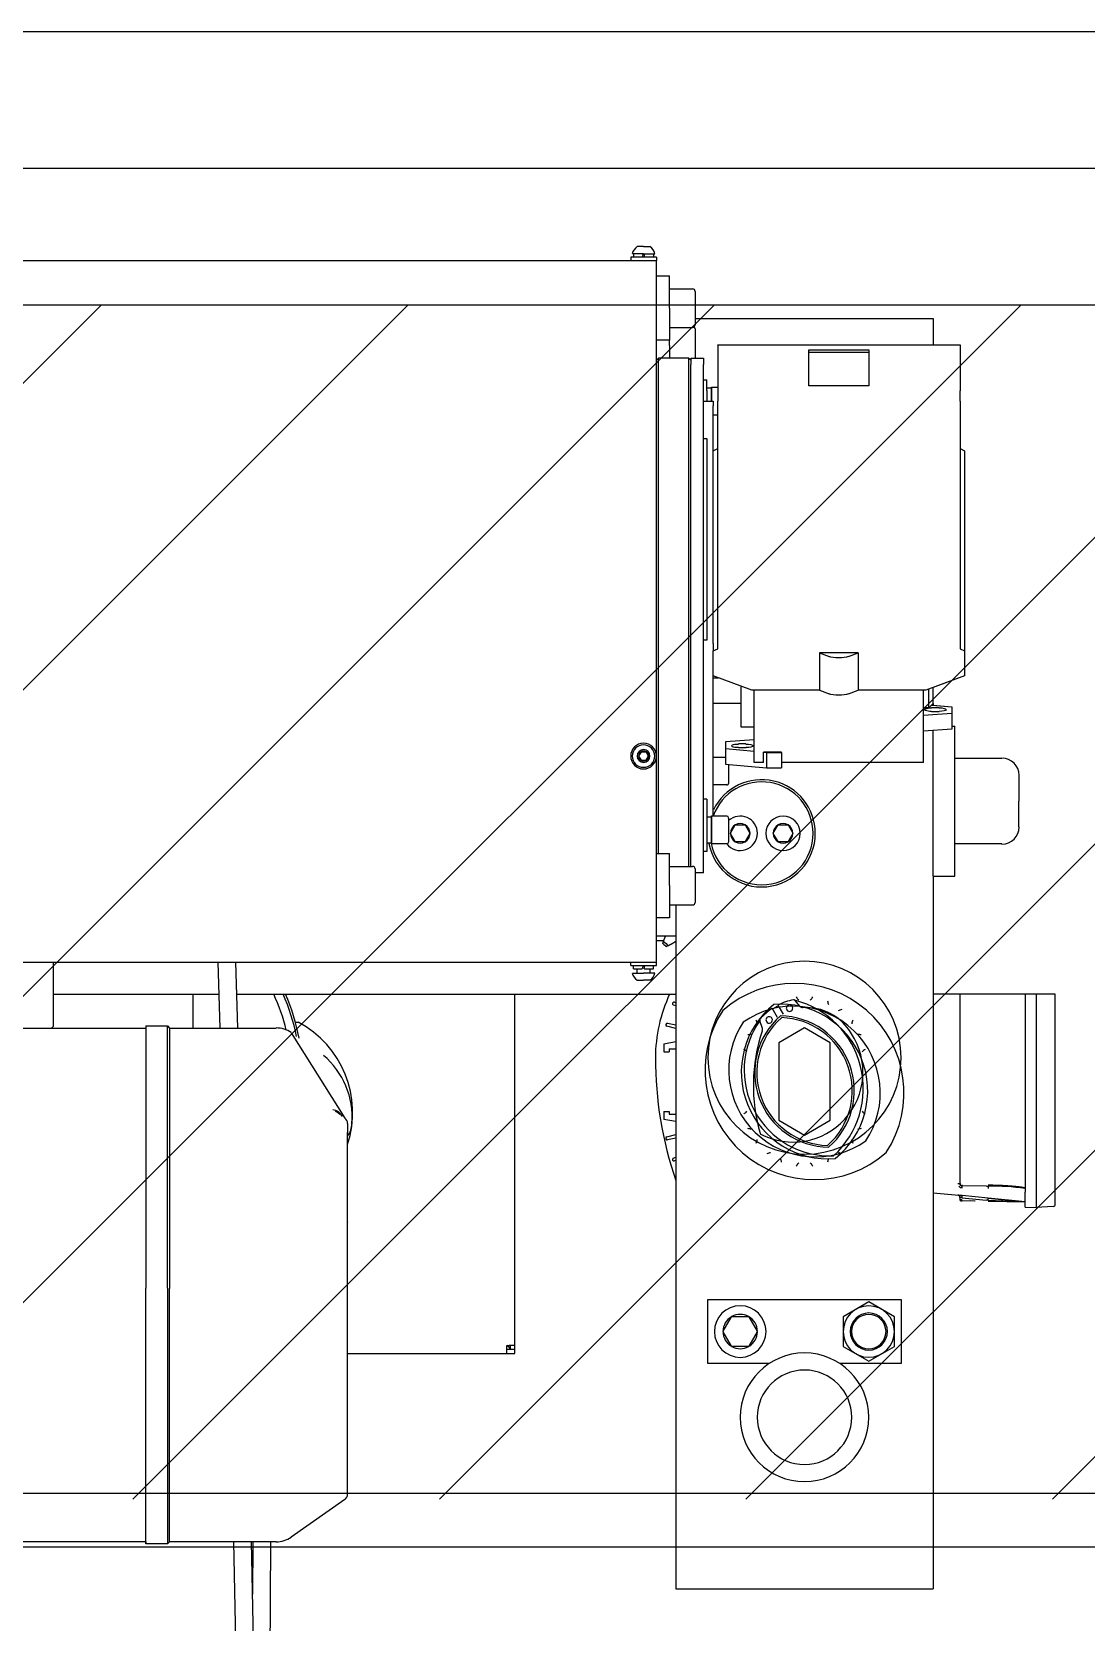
# Model space of a CAD drawing. Extents: x -599358 to 2865263, y -1062760 to 486533.
# Drawn here: x 243323 to 244096, y -693039 to -691874 of the extents above; entities that cross this region are included whole.
import ezdxf

# ---------------------------------------------------------------- set-up
doc = ezdxf.new("R2010")
doc.units = 0
doc.linetypes.add('DASH', pattern=[0.35, 0.25, -0.1])
for name, color, linetype in [('A-HATCH-1', 252, 'Continuous'), ('A-LIN-V', 9, 'Continuous'), ('A-SFCE', 30, 'Continuous'), ('EWHS5T6M-1', 7, 'Continuous'), ('EWHS5T6M-3', 7, 'Continuous'), ('FHSGH10105-主梁-04', 7, 'Continuous'), ('FHSGH10105-主梁-06', 7, 'Continuous'), ('零件1^葫芦小车', 7, 'Continuous')]:
    doc.layers.add(name, color=color, linetype=linetype)

# ---------------------------------------------------------------- blocks, each defined once
blk = doc.blocks.new('G$C2C10B007')
at = {"layer": 'A-SFCE', "linetype": 'DASH'}
blk.add_line((-3050, 0), (3050, 0), dxfattribs=at)

msp = doc.modelspace()

# ---------------------------------------------------------------- hatches: boundary and pattern name
at = {"layer": 'A-HATCH-1'}
h = msp.add_hatch(dxfattribs=at)
h.set_pattern_fill('ANSI31', color=4, scale=100, angle=180)
h.set_pattern_definition([(45, (-1151239.83, -1271056.52), (-112.253202, 112.253202), [])])
h.paths.add_polyline_path([(244910.6, -692074), (237134.9, -692074), (237134.9, -692949), (244910.6, -692949)])

# ---------------------------------------------------------------- linework, layer by layer
at = {"color": 6, "linetype": 'DASH'}
msp.add_line((244910.6, -691874), (237080.6, -691874), dxfattribs=at)
at = {"color": 4}
for p, q in [((244073.1, -692579), (243983.7, -692579)), ((243407, -692980.2), (243407, -692981.8))]:
    msp.add_line(p, q, dxfattribs=at)
at = {"layer": 'EWHS5T6M-1', "color": 4, "linetype": 'Continuous'}
for p, q in [((243441.5, -692603.9), (243441.5, -692579)), ((243677.3, -692836.4), (243677.3, -692579)), ((243677.3, -692842.3), (243677.3, -692579)), ((243795.1, -692579), (243795.1, -693014.7)), ((243983.7, -692579), (243983.7, -693014.7)), ((244003.2, -692579), (244003.2, -692717.9)), ((244051.1, -692579), (244051.1, -692724.2)), ((244059, -692579), (244059, -692724.2)), ((244073.1, -692724.2), (244073.1, -692579)), ((244073.1, -692724.2), (244073.1, -692579)), ((243795.1, -692587.7), (243793.3, -692587)), ((243794.2, -692584.9), (243795.1, -692585.3)), ((243516.4, -692599.5), (243518.5, -692599.5)), ((243795.1, -692604.2), (243788.5, -692602.5)), ((243789, -692600.3), (243795.1, -692601.6)), ((243889.4, -692603.8), (243870.5, -692614.7)), ((243908.3, -692614.7), (243889.4, -692603.8)), ((243786.4, -692615.3), (243795.1, -692613.8)), ((243786.4, -692615.3), (243786.4, -692621.2)), ((243870.5, -692614.7), (243870.5, -692671.4)), ((243908.3, -692671.4), (243908.3, -692614.7)), ((243786.4, -692621.2), (243790.3, -692621.2)), ((243790.3, -692619.2), (243795.1, -692619.2)), ((243790.3, -692619.2), (243790.3, -692621.2)), ((243786.4, -692664.9), (243786.4, -692670.8)), ((243786.4, -692664.9), (243790.3, -692664.9)), ((243790.3, -692664.9), (243790.3, -692666.9)), ((243795.1, -692672.3), (243786.4, -692670.8)), ((243790.3, -692666.9), (243795.1, -692666.9)), ((243870.5, -692671.4), (243889.4, -692682.3)), ((243889.4, -692682.3), (243908.3, -692671.4)), ((243788.5, -692683.6), (243795.1, -692681.9)), ((243795.1, -692684.5), (243789, -692685.8)), ((243793.3, -692699.1), (243795.1, -692698.4)), ((243795.1, -692700.8), (243794.2, -692701.2)), ((243795.1, -692715.7), (243795.1, -693014.7)), ((244003.2, -692717.9), (244003.9, -692717.9)), ((244022.7, -692719.7), (244004.7, -692719.4)), ((244022.7, -692719.7), (244023.9, -692719.8)), ((243983.7, -692724.6), (244002.4, -692726.4)), ((243983.7, -692724.6), (244002.4, -692726.4)), ((244002.4, -692726.4), (244001.7, -692726.4)), ((244001.7, -692726.4), (244001.7, -692726.4)), ((244002.4, -692726.4), (244001.7, -692726.4)), ((244001.7, -692726.4), (244001.7, -692726.4)), ((244003.2, -692727.9), (244003.2, -692729.6)), ((244004.7, -692730.4), (244003.9, -692730.4)), ((244003.9, -692730.4), (244003.9, -692730.4)), ((244003.9, -692730.4), (244004.7, -692730.4)), ((244004.7, -692728.2), (244022.7, -692730)), ((244014.2, -692730.6), (244004.7, -692730.4)), ((244024, -692728.5), (244004.8, -692726.6)), ((244024, -692728.5), (244004.8, -692726.6)), ((244014.1, -692730.6), (244010.9, -692730.5)), ((244014.3, -692730.6), (244010.9, -692730.5)), ((244023.9, -692730), (244022.7, -692730)), ((244023.9, -692730), (244051.1, -692731.2)), ((244023.9, -692730.8), (244051.1, -692731.2)), ((244051.1, -692731.1), (244024, -692728.5)), ((244024, -692728.5), (244051.1, -692731.1)), ((244051.1, -692731.1), (244024, -692728.5)), ((244024, -692728.5), (244051.1, -692731.1)), ((244051.1, -692731.2), (244038.8, -692731)), ((244051.1, -692735.1), (244051.1, -692724.2)), ((244051.1, -692735.1), (244051.1, -692731.1)), ((244051.1, -692735.1), (244051.1, -692735.1)), ((244051.1, -692735.1), (244059, -692735.2)), ((244051.1, -692735.1), (244059, -692735.2)), ((244051.1, -692735.1), (244051.1, -692735.1)), ((244051.1, -692735.1), (244059, -692735.2)), ((244051.1, -692735.1), (244059, -692735.2)), ((244059, -692724.2), (244059, -692735.2)), ((244071.6, -692734.5), (244059, -692735.2)), ((244071.6, -692734.5), (244059, -692735.2)), ((244071.6, -692734.5), (244059, -692735.2)), ((244071.6, -692734.5), (244059, -692735.2)), ((244059, -692735.2), (244059, -692735.2)), ((244059, -692735.2), (244059, -692735.2)), ((244073.1, -692733), (244073.1, -692724.2)), ((244073.1, -692733), (244073.1, -692724.2)), ((243673, -692838), (243671.4, -692836.4)), ((243671.4, -692836.4), (243673, -692836.4)), ((243671.4, -692838), (243671.4, -692836.4)), ((243673, -692838), (243671.4, -692836.4)), ((243671.4, -692842.3), (243671.4, -692838)), ((243671.4, -692839.2), (243677.3, -692839.2)), ((243677.3, -692836.4), (243673, -692836.4)), ((243674.1, -692839.2), (243674.1, -692836.4)), ((243674.1, -692839.2), (243677.3, -692839.2)), ((243677.3, -692839.2), (243677.3, -692836.4)), ((243677.3, -692842.3), (243677.3, -692839.2)), ((243554.7, -692842.3), (243671.4, -692842.3)), ((243554.7, -692842.3), (243677.3, -692842.3)), ((243671.4, -692842.3), (243677.3, -692842.3))]:
    msp.add_line(p, q, dxfattribs=at)
for centre, radius, start, end in [((243372.4, -692638.7), 141.4, 13.6474, 24.975), ((243372.4, -692638.7), 147.7, 11.1841, 23.8445), ((243372.4, -692638.7), 149.3, 10.5591, 23.5782), ((243889.4, -692625.6), 109.2, 154.7877, 180), ((243889.4, -692625.6), 109.2, 154.7877, 180), ((243793.8, -692586), 1.1, 69, 246), ((243483.3, -692665.8), 75.1, 341.893, 62.0068), ((243788.8, -692601.4), 1.1, 78, 255), ((243499.3, -692668.9), 58.7, 355.2669, 50.0692), ((244056.7, -692626), 276.5, 179.8984, 198.9136), ((244056.7, -692626), 276.5, 179.8984, 198.9136), ((243542.1, -692673.7), 10.2, 29.7951, 80.2049), ((243542.1, -692673.7), 9.43, 43.5764, 66.4236), ((243542.1, -692673.7), 15.7, 323.1301, 0), ((243788.8, -692684.7), 1.1, 105, 282), ((243793.8, -692700.2), 1.1, 114, 291), ((244002.5, -694156), 1438.1, 89.9717, 90.0283), ((244004.9, -692717.3), 3.54, 224.3744, 269.1688), ((244004.7, -692717.9), 1.57, 180, 216.594), ((244004.7, -692717.9), 1.57, 180, 269), ((244004.7, -692717.9), 1.58, 216.7224, 268.8717), ((244015.8, -692719), 11.1, 177.9665, 182.0335), ((244026.9, -692884.3), 164.6, 81.5673, 91.0684), ((244001.6, -692727.9), 1.57, 0.0067, 84.4934), ((244001.6, -692727.9), 1.57, 0, 84.5), ((244001.5, -692754.3), 27.9, 83.1236, 88.2406), ((244001.5, -692754.3), 27.9, 83.1236, 88.2406), ((244004, -692729.6), 0.784, 179.847, 269.153), ((244004, -692729.6), 0.784, 179.8571, 269.1429), ((244002.7, -692738.7), 10.8, 78.9856, 85.6242), ((243975.4, -692724.8), 29.6, 353.4425, 356.447), ((244016, -692730), 11.3, 178.0016, 181.9984), ((244004.1, -692727.7), 19.9, 353.3641, 357.7081), ((244071.5, -692733), 1.57, 273, 0), ((244071.5, -692733), 1.57, 273, 0), ((244071.5, -692733), 1.57, 273, 0), ((244071.5, -692733), 1.57, 273, 0), ((243936.5, -692826.2), 12.6, 0, 180), ((243936.5, -692826.2), 12.6, 180, 0), ((243889.4, -692889), 47.1, 90, 270), ((243889.4, -692889), 47.1, 270, 90), ((243889.4, -692889), 34.6, 90, 270), ((243889.4, -692889), 34.6, 270, 90)]:
    msp.add_arc(centre, radius, start, end, dxfattribs=at)
for points, degree, knots in [([(244004.8, -692720.8), (244004.8, -692720.4), (244004.8, -692720.1), (244004.8, -692719.6), (244004.8, -692719.4), (244004.7, -692719.4)], 3, [0, 0, 0, 0, 0.5, 0.5, 1, 1, 1, 1]), ([(244051.1, -692721), (244050.7, -692721), (244050.2, -692720.9), (244047.9, -692720.4), (244043.8, -692720), (244039.6, -692719.6), (244034.3, -692719.3), (244029.3, -692719.1), (244023.9, -692719)], 2, [0.1931582, 0.1931582, 0.1931582, 0.25, 0.25, 0.5, 0.5, 0.75, 0.75, 1, 1, 1]), ([(244023.9, -692719.8), (244023.9, -692719.8), (244023.9, -692720), (244024, -692720.5), (244024, -692720.9), (244024, -692721.3)], 3, [0, 0, 0, 0, 0.5, 0.5, 1, 1, 1, 1]), ([(244003.5, -692728), (244003.5, -692727.6), (244003.4, -692727.2), (244003, -692726.6), (244002.7, -692726.5), (244002.4, -692726.4)], 3, [0, 0, 0, 0, 0.497, 0.497, 1, 1, 1, 1]), ([(244004.7, -692729.6), (244004.3, -692729.6), (244003.9, -692729.6), (244003.3, -692729.6), (244003.2, -692729.6), (244003.2, -692729.6)], 3, [0, 0, 0, 0, 0.5, 0.5, 1, 1, 1, 1]), ([(243674.1, -692839.1), (243674.1, -692839), (243674, -692838.8), (243673.6, -692838.4), (243673.3, -692838.2), (243673, -692838)], 3, [0, 0, 0, 0, 0.5, 0.5, 1, 1, 1, 1]), ([(243673, -692838), (243673.1, -692838.3), (243673.3, -692838.6), (243673.7, -692839), (243673.9, -692839.2), (243674.1, -692839.2)], 3, [0, 0, 0, 0, 0.5, 0.5, 1, 1, 1, 1])]:
    msp.add_open_spline(points, degree=degree, knots=knots, dxfattribs=at)
at = {"layer": 'EWHS5T6M-3', "color": 4, "linetype": 'Continuous'}
for p, q in [((243771.5, -692031.4), (243766.8, -692031.4)), ((243771.5, -692031.4), (243776.3, -692031.4)), ((243775.2, -692031.4), (243775.2, -692031.4)), ((242866.4, -692041.6), (243781, -692041.6)), ((242866.4, -692041.6), (243781, -692041.6)), ((243781, -692039.1), (243762.1, -692039.1)), ((243762.1, -692039.1), (243762.1, -692041.6)), ((243771.5, -692036.6), (243763.3, -692036.6)), ((243764.2, -692036.6), (243764.2, -692039.1)), ((243771.2, -692036.6), (243770.6, -692039.1)), ((243771.5, -692036.6), (243779.8, -692036.6)), ((243771.9, -692039.1), (243772.5, -692036.6)), ((243778.8, -692036.6), (243778.8, -692039.1)), ((243781, -692039.1), (243781, -692041.6)), ((243781, -692083.2), (243781, -692041.6)), ((243781, -692052.9), (243781, -692041.6)), ((243781, -692052.9), (243790.4, -692052.9)), ((243781, -692052.9), (243790.4, -692052.9)), ((243790.4, -692076.4), (243790.4, -692052.9)), ((243790.4, -692062.3), (243790.4, -692052.9)), ((243790.4, -692062.3), (243807.4, -692062.3)), ((243790.4, -692062.3), (243807.4, -692062.3)), ((243809.3, -692064.2), (243809.3, -692088.7)), ((243809.3, -692064.2), (243809.3, -692084)), ((243790.4, -692076.4), (243790.4, -692100)), ((243781, -692513.8), (243781, -692083.2)), ((243790.4, -692090.6), (243807.4, -692090.6)), ((243809.3, -692084), (243971.1, -692084)), ((243809.3, -692084), (243971.1, -692084)), ((243809.3, -692091.6), (243809.3, -692113.1)), ((243971.1, -692084), (243983.7, -692084)), ((243971.1, -692084), (243983.7, -692084)), ((243983.7, -692084), (243983.7, -692103.4)), ((243983.7, -692084), (243983.7, -692103.4)), ((243790.4, -692100), (243781, -692100)), ((243790.4, -692103.8), (243790.4, -692100)), ((243790.4, -692103.8), (243790.4, -692113.1)), ((243825.8, -692103.6), (243825.8, -692103.4)), ((243825.8, -692103.4), (244003.3, -692103.4)), ((243825.8, -692103.6), (243825.8, -692137)), ((243983.7, -692103.4), (244003.3, -692103.4)), ((244003.3, -692103.4), (244003.3, -692103.6)), ((244003.3, -692103.4), (244003.3, -692103.6)), ((244003.3, -692103.6), (244003.3, -692137)), ((244003.3, -692103.6), (244003.3, -692137)), ((243781, -692114.7), (243782.5, -692113.1)), ((243782.5, -692475.9), (243782.5, -692113.1)), ((243804.5, -692113.1), (243782.5, -692113.1)), ((243804.5, -692113.1), (243804.5, -692485.4)), ((243806.1, -692114.7), (243804.5, -692113.1)), ((243806.1, -692113.1), (243806.1, -692117.7)), ((243806.1, -692113.1), (243815.5, -692113.1)), ((243806.1, -692485.4), (243806.1, -692117.7)), ((243815.5, -692113.1), (243815.5, -692117.7)), ((243815.5, -692179.9), (243815.5, -692117.7)), ((243892.5, -692107.1), (243936.5, -692107.1)), ((243892.5, -692133.5), (243892.5, -692107.1)), ((243892.5, -692108.6), (243936.5, -692108.6)), ((243936.5, -692107.1), (243936.5, -692133.5)), ((243815.5, -692128.9), (243817.9, -692128.9)), ((243817.9, -692136.7), (243817.9, -692128.9)), ((243817.9, -692134.9), (243821.2, -692134.9)), ((243817.9, -692136.7), (243817.9, -692144.5)), ((243821.2, -692134.7), (243821.2, -692134.4)), ((243821.2, -692134.4), (243825.8, -692134.4)), ((243821.2, -692134.7), (243821.2, -692144.5)), ((243821.2, -692144.5), (243821.2, -692135.3)), ((243825.8, -692137), (243825.8, -692144.7)), ((243936.5, -692133.5), (243892.5, -692133.5)), ((244003.3, -692144.7), (244003.3, -692137)), ((244003.3, -692144.7), (244003.3, -692137)), ((243815.5, -692144.5), (243822.6, -692144.5)), ((243822.6, -692144.5), (243822.6, -692148)), ((243822.6, -692322.2), (243822.6, -692148)), ((243825.8, -692326), (243825.8, -692144.7)), ((244003.3, -692144.7), (244003.3, -692326)), ((244003.3, -692144.7), (244003.3, -692179.4)), ((243825.8, -692154.8), (243822.6, -692154.8)), ((243815.5, -692172), (243817.9, -692172)), ((243817.9, -692172), (243817.9, -692201.4)), ((243815.5, -692472.3), (243815.5, -692179.9)), ((243822.6, -692181), (243825.8, -692179.4)), ((244003.3, -692179.4), (244006.5, -692181)), ((244003.3, -692179.4), (244006.5, -692181)), ((244006.5, -692181), (244006.5, -692327.6)), ((244006.5, -692181), (244006.5, -692327.6)), ((243817.9, -692201.4), (243817.9, -692319.8)), ((243817.9, -692319.8), (243815.5, -692319.8)), ((243822.6, -692322.2), (243822.6, -692327.6)), ((243822.6, -692327.6), (243825.8, -692326)), ((243822.6, -692345.8), (243822.6, -692327.6)), ((244003.3, -692326), (244006.5, -692327.6)), ((244006.5, -692327.6), (244006.5, -692345.8)), ((244006.5, -692327.6), (244006.5, -692345.8)), ((243900.4, -692329.1), (243907.4, -692331.7)), ((243928.7, -692329.1), (243900.4, -692329.1)), ((243900.4, -692329.1), (243900.4, -692356.4)), ((243921.7, -692331.7), (243928.7, -692329.1)), ((243928.7, -692329.1), (243928.7, -692356.4)), ((243822.6, -692448.3), (243822.6, -692345.8)), ((243850.9, -692356.4), (243822.6, -692345.8)), ((243822.6, -692347.2), (243826.5, -692347.2)), ((244006.5, -692345.8), (243978.2, -692356.4)), ((244006.5, -692345.8), (243983.7, -692354.3)), ((243843, -692383.4), (243843, -692353.8)), ((243900.4, -692356.4), (243850.9, -692356.4)), ((243852.5, -692409.3), (243852.5, -692356.4)), ((243900.4, -692356.4), (243907.4, -692359.1)), ((243921.7, -692359.1), (243928.7, -692356.4)), ((243978.2, -692356.4), (243928.7, -692356.4)), ((243976.6, -692409.3), (243976.6, -692356.4)), ((243980.5, -692369.2), (243980.5, -692355.5)), ((243983.7, -692366.1), (243983.7, -692354.3)), ((243983.7, -692366.1), (243983.7, -692354.3)), ((243843, -692366.1), (243822.6, -692366.1)), ((243980.5, -692369.2), (243976.6, -692369.2)), ((243997.4, -692373.5), (243976.6, -692375)), ((243983.7, -692366.1), (243980.5, -692369.2)), ((243988, -692369.3), (243982.5, -692369.3)), ((243982.5, -692371.9), (243988, -692371.9)), ((243982.6, -692367.2), (243997.4, -692368.6)), ((243983.7, -692366.1), (243983.7, -692367.3)), ((243983.7, -692366.1), (243983.7, -692367.3)), ((243983.7, -692367.3), (243997.4, -692368.6)), ((243997.4, -692368.6), (243997.4, -692373.5)), ((243997.4, -692368.6), (243997.4, -692373.5)), ((243997.4, -692373.5), (243997.4, -692384.8)), ((243997.4, -692373.5), (243997.4, -692382.6)), ((243852.5, -692383.4), (243843, -692383.4)), ((243997.4, -692384.8), (243976.6, -692386.4)), ((243983.7, -692492.6), (243983.7, -692385.9)), ((243997.4, -692382.6), (243999.4, -692382.6)), ((243997.4, -692382.6), (243999.4, -692382.6)), ((243999.4, -692492.6), (243999.4, -692382.6)), ((243999.4, -692406.2), (243999.4, -692382.6)), ((243852.5, -692392.6), (243831.6, -692394.2)), ((243831.6, -692394.2), (243831.6, -692399.1)), ((243846.5, -692395.7), (243841, -692395.7)), ((243769.7, -692401.5), (243767.9, -692404.6)), ((243767.9, -692404.6), (243769.7, -692407.7)), ((243769.7, -692401.5), (243773.4, -692401.5)), ((243769.7, -692407.7), (243773.4, -692407.7)), ((243775.2, -692404.6), (243773.4, -692401.5)), ((243773.4, -692407.7), (243775.2, -692404.6)), ((243822.6, -692405.4), (243831.6, -692405.4)), ((243831.6, -692399.1), (243831.6, -692410.5)), ((243831.6, -692399.1), (243852.5, -692401.1)), ((243841.1, -692398.4), (243846.6, -692398.4)), ((243859.3, -692409.3), (243852.5, -692409.3)), ((243859.3, -692409.3), (243859.3, -692401.7)), ((243859.3, -692401.7), (243861.5, -692401.9)), ((243872.5, -692401.7), (243859.3, -692401.7)), ((243861.5, -692401.9), (243861.5, -692413.3)), ((243861.5, -692401.9), (243872.5, -692401.9)), ((243872.5, -692401.9), (243872.5, -692401.7)), ((243872.5, -692401.9), (243872.5, -692413.3)), ((243976.6, -692409.3), (243872.5, -692409.3)), ((243999.4, -692406.2), (244034, -692406.2)), ((243999.4, -692406.2), (244034, -692406.2)), ((243831.6, -692410.5), (243861.5, -692413.3)), ((243833.8, -692410.7), (243833.8, -692424.6)), ((243861.5, -692413.3), (243872.5, -692413.3)), ((244046.5, -692418.7), (244046.5, -692437.6)), ((244046.5, -692418.7), (244046.5, -692437.6)), ((243832.5, -692425.8), (243822.6, -692425.8)), ((243817.9, -692436.2), (243815.5, -692436.2)), ((243817.9, -692436.2), (243817.9, -692450.9)), ((244046.5, -692456.5), (244046.5, -692437.6)), ((244046.5, -692456.5), (244046.5, -692437.6)), ((243817.9, -692449.1), (243821.2, -692449.1)), ((243817.9, -692450.9), (243817.9, -692474.5)), ((243821.2, -692448.9), (243821.2, -692448.5)), ((243821.2, -692448.5), (243832.5, -692448.5)), ((243821.2, -692448.9), (243821.2, -692469)), ((243821.2, -692468.4), (243821.2, -692449.4)), ((243833.8, -692450.1), (243833.8, -692449.8)), ((243833.8, -692450.1), (243833.8, -692467.7)), ((243835.1, -692461.1), (243838.6, -692455)), ((243838.8, -692454.9), (243838.6, -692454.9)), ((243838.6, -692454.9), (243838.6, -692455)), ((243838.8, -692454.9), (243845.7, -692454.9)), ((243845.9, -692454.9), (243845.7, -692454.9)), ((243846, -692455), (243845.9, -692454.9)), ((243846, -692455), (243849.4, -692461.1)), ((243866.5, -692461.1), (243870, -692455)), ((243870.1, -692454.9), (243870, -692455)), ((243870.2, -692454.9), (243870.1, -692454.9)), ((243870.2, -692454.9), (243877.2, -692454.9)), ((243877.3, -692454.9), (243877.2, -692454.9)), ((243877.4, -692455), (243877.3, -692454.9)), ((243877.4, -692455), (243880.9, -692461.1)), ((243835.1, -692461.1), (243835, -692461.2)), ((243835, -692461.2), (243835.1, -692461.3)), ((243838.6, -692467.3), (243835.1, -692461.3)), ((243838.6, -692467.3), (243838.6, -692467.5)), ((243838.6, -692467.5), (243838.8, -692467.5)), ((243845.7, -692467.5), (243845.9, -692467.5)), ((243845.9, -692467.5), (243846, -692467.3)), ((243849.4, -692461.3), (243846, -692467.3)), ((243849.5, -692461.2), (243849.4, -692461.1)), ((243849.4, -692461.3), (243849.5, -692461.2)), ((243866.5, -692461.1), (243866.4, -692461.2)), ((243866.4, -692461.2), (243866.5, -692461.3)), ((243870, -692467.3), (243866.5, -692461.3)), ((243870, -692467.3), (243870.1, -692467.5)), ((243870.1, -692467.5), (243870.2, -692467.5)), ((243877.2, -692467.5), (243877.3, -692467.5)), ((243877.3, -692467.5), (243877.4, -692467.3)), ((243880.9, -692461.3), (243877.4, -692467.3)), ((243880.9, -692461.2), (243880.9, -692461.1)), ((243880.9, -692461.3), (243880.9, -692461.2)), ((243781, -692475.9), (243790.4, -692475.9)), ((243790.4, -692499.5), (243790.4, -692475.9)), ((243815.5, -692490.2), (243815.5, -692472.3)), ((243817.9, -692474.5), (243815.5, -692474.5)), ((243821.2, -692468.4), (243817.9, -692468.4)), ((243832.5, -692469), (243821.2, -692469)), ((244034, -692469), (243999.4, -692469)), ((243999.4, -692492.6), (243999.4, -692469)), ((244034, -692469), (243999.4, -692469)), ((243790.4, -692485.4), (243807.4, -692485.4)), ((243809.3, -692487.3), (243809.3, -692511.8)), ((243815.5, -692490.2), (243809.3, -692490.2)), ((243790.4, -692499.5), (243790.4, -692523.1)), ((243983.7, -692492.6), (243983.7, -693014.7)), ((243983.7, -692492.6), (243999.4, -692492.6)), ((243983.7, -692492.6), (243983.7, -692579)), ((243983.7, -692492.6), (243999.4, -692492.6)), ((243781, -692555.5), (243781, -692513.8)), ((243790.4, -692513.7), (243807.4, -692513.7)), ((243795.1, -692513.7), (243795.1, -692536.6)), ((243790.4, -692523.1), (243781, -692523.1)), ((243795.1, -692536.6), (243781, -692536.6)), ((243795.1, -692536.6), (243795.1, -693014.7)), ((243785.7, -692542), (243786.2, -692540.3)), ((243789.8, -692543.5), (243788.3, -692544.2)), ((242866.4, -692555.5), (243781, -692555.5)), ((243339.4, -692602.5), (243339.4, -692555.5)), ((243762.1, -692558), (243762.1, -692555.5)), ((243762.1, -692558), (243781, -692558)), ((243764.2, -692560.5), (243764.2, -692558)), ((243764.2, -692560.5), (243770.6, -692560.5)), ((243766.8, -692563.2), (243766.8, -692560.5)), ((243771.2, -692558), (243770.6, -692560.5)), ((243771.9, -692560.5), (243772.5, -692558)), ((243771.9, -692560.5), (243778.8, -692560.5)), ((243776.3, -692563.2), (243776.3, -692560.5)), ((243778.8, -692560.5), (243778.8, -692558)), ((243781, -692558), (243781, -692555.5)), ((243763.3, -692563.6), (243771.5, -692563.6)), ((243766.8, -692568.8), (243771.5, -692568.8)), ((243779.8, -692563.6), (243771.5, -692563.6)), ((243776.3, -692568.8), (243771.5, -692568.8)), ((243775.2, -692568.8), (243775.2, -692568.8)), ((243886.1, -692588), (243882.3, -692583.5)), ((243869.7, -692596.2), (243865.8, -692589.4)), ((243869.9, -692587), (243873.8, -692593.8)), ((243271, -692603.9), (243407, -692603.9)), ((243339.4, -692602.5), (243337.9, -692603.9)), ((243407, -692602.3), (243407, -692794.5)), ((243407, -692602.3), (243422.7, -692602.3)), ((243422.7, -692794.5), (243422.7, -692602.3)), ((243422.7, -692602.3), (243424.3, -692603.9)), ((243424.3, -692603.9), (243424.3, -692794.7)), ((243424.3, -692603.9), (243502.5, -692603.9)), ((243513.3, -692607.3), (243552.7, -692669.9)), ((243856.5, -692598.4), (243858.5, -692603.9)), ((243554.7, -692673.7), (243554.7, -692680.3)), ((243554.7, -692680.4), (243554.7, -692680.3)), ((243554.7, -692745.7), (243554.7, -692680.4)), ((243795.1, -692715.7), (243795.1, -693014.7)), ((243983.7, -692724.6), (243983.7, -693014.7)), ((243554.7, -692745.7), (243554.7, -692746)), ((243554.7, -692797.7), (243554.7, -692746)), ((243407, -692981.8), (243407, -692794.5)), ((243422.7, -692794.5), (243422.7, -692981.8)), ((243424.3, -692980.2), (243424.3, -692794.7)), ((243554.7, -692851.3), (243554.7, -692797.7)), ((243818.7, -692802.6), (243960.1, -692802.6)), ((243818.7, -692849.7), (243818.7, -692802.6)), ((243936.5, -692804.4), (243917.7, -692815.3)), ((243955.4, -692815.3), (243936.5, -692804.4)), ((243960.1, -692802.6), (243960.1, -692849.7)), ((243829.7, -692825.9), (243835.8, -692815.4)), ((243835.9, -692815.2), (243835.8, -692815.4)), ((243836.2, -692815.2), (243835.9, -692815.2)), ((243836.2, -692815.2), (243848.3, -692815.2)), ((243848.6, -692815.2), (243848.3, -692815.2)), ((243848.7, -692815.4), (243848.6, -692815.2)), ((243848.7, -692815.4), (243854.8, -692825.9)), ((243917.7, -692815.3), (243917.7, -692837.1)), ((243829.7, -692825.9), (243829.6, -692826.2)), ((243829.6, -692826.2), (243829.7, -692826.4)), ((243835.8, -692836.9), (243829.7, -692826.4)), ((243854.8, -692826.4), (243848.7, -692836.9)), ((243855, -692826.2), (243854.8, -692825.9)), ((243854.8, -692826.4), (243855, -692826.2)), ((243835.8, -692836.9), (243835.9, -692837.2)), ((243835.9, -692837.2), (243836.2, -692837.2)), ((243848.3, -692837.2), (243848.6, -692837.2)), ((243848.6, -692837.2), (243848.7, -692836.9)), ((243917.7, -692837.1), (243936.5, -692847.9)), ((243936.5, -692847.9), (243955.4, -692837.1)), ((243554.7, -692851.3), (243554.7, -692842.3)), ((243554.7, -692929.4), (243554.7, -692851.6)), ((243554.7, -692929.4), (243554.7, -692851.6)), ((243863.3, -692849.7), (243818.7, -692849.7)), ((243960.1, -692849.7), (243915.5, -692849.7)), ((243554.7, -692945.4), (243554.7, -692929.6)), ((243554.7, -692945.4), (243554.7, -692929.6)), ((243552.7, -692949.2), (243513.3, -692976.8)), ((243552.7, -692949.2), (243513.3, -692976.8)), ((243407, -692980.2), (243271, -692980.2)), ((243407, -692980.2), (243271, -692980.2)), ((243424.3, -692980.2), (243422.7, -692981.8)), ((243424.3, -692980.2), (243422.7, -692981.8)), ((243502.5, -692980.2), (243424.3, -692980.2)), ((243502.5, -692980.2), (243424.3, -692980.2)), ((243422.7, -692981.8), (243407, -692981.8)), ((243422.7, -692981.8), (243407, -692981.8)), ((243795.1, -693014.7), (243807.7, -693014.7)), ((243795.1, -693014.7), (243983.7, -693014.7)), ((243807.7, -693014.7), (243971.1, -693014.7)), ((243971.1, -693014.7), (243983.7, -693014.7))]:
    msp.add_line(p, q, dxfattribs=at)
for centre, radius, start, end in [((243771.5, -692038.4), 8.45, 123.9117, 167.5145), ((243771.5, -692038.4), 8.45, 12.4855, 56.0883), ((243807.4, -692064.2), 1.89, 0, 90), ((243807.4, -692064.2), 1.89, 0, 90), ((243807.4, -692088.7), 1.89, 270, 0), ((243807.4, -692091.6), 1.89, 0, 49.7275), ((243771.5, -692404.6), 9.43, 0, 180), ((243771.5, -692404.6), 8.25, 0, 180), ((243771.5, -692404.6), 9.43, 180, 0), ((243771.5, -692404.6), 8.25, 180, 0), ((243771.5, -692404.6), 4.71, 0, 180), ((243771.5, -692404.6), 4.71, 180, 0), ((243771.5, -692404.6), 3.63, 120, 180), ((243771.5, -692404.6), 3.63, 180, 240), ((243771.5, -692404.6), 3.63, 60, 120), ((243771.5, -692404.6), 3.63, 240, 300), ((243771.5, -692404.6), 3.63, 0, 60), ((243771.5, -692404.6), 3.63, 300, 0), ((244034, -692418.7), 12.6, 0, 90), ((244034, -692418.7), 12.6, 0, 90), ((243858, -692461.2), 37.7, 0, 160.407), ((243858, -692461.2), 39.3, 0, 154.1581), ((243832.5, -692424.6), 1.26, 270, 0), ((243832.5, -692449.8), 1.26, 0, 90), ((243842.3, -692461.2), 12.6, 0, 132.4541), ((243842.3, -692461.2), 7.19, 120.9642, 179.0358), ((243842.3, -692461.2), 7.19, 60.9642, 119.0358), ((243842.3, -692461.2), 7.19, 0.9642, 59.0358), ((243873.7, -692461.2), 12.6, 0, 180), ((243873.7, -692461.2), 7.19, 120.9642, 179.0358), ((243873.7, -692461.2), 7.19, 60.9642, 119.0358), ((243873.7, -692461.2), 7.19, 0.9642, 59.0358), ((243858, -692461.2), 39.3, 190.8374, 0), ((243858, -692461.2), 37.7, 191.0547, 0), ((243842.3, -692461.2), 12.6, 218.2423, 0), ((243842.3, -692461.2), 7.19, 180.9642, 239.0358), ((243842.3, -692461.2), 7.19, 240.9642, 299.0358), ((243842.3, -694854.7), 2387.2, 89.9163, 90.0837), ((243842.3, -692461.2), 7.19, 300.9642, 359.0358), ((243873.7, -692461.2), 12.6, 180, 0), ((243873.7, -692461.2), 7.19, 180.9642, 239.0358), ((243873.7, -692461.2), 7.19, 240.9642, 299.0358), ((243873.7, -694854.7), 2387.2, 89.9163, 90.0837), ((243873.7, -692461.2), 7.19, 300.9642, 359.0358), ((244034, -692456.5), 12.6, 270, 0), ((244034, -692456.5), 12.6, 270, 0), ((243832.5, -692467.7), 1.26, 270, 0), ((243807.4, -692487.3), 1.89, 0, 90), ((243807.4, -692511.8), 1.89, 270, 0), ((243858, -692461.2), 108.4, 228.1863, 229.9955), ((243858, -692461.2), 106.9, 227.7942, 230.3876), ((243889.4, -692625.6), 70.7, 0, 180), ((243771.5, -692561.8), 8.45, 192.4855, 236.0883), ((243766.4, -692563.2), 0.393, 270, 0), ((243776.6, -692563.2), 0.393, 180, 270), ((243771.5, -692561.8), 8.45, 303.9117, 347.5145), ((243882.2, -692651.3), 80.1, 326.8566, 131.1227), ((243889.4, -692625.6), 43.2, 100.8068, 116.8732), ((243881.5, -692584.2), 1.1, 40, 100.8068), ((243865.8, -692648.1), 66.7, 312.3281, 75.5721), ((243889.4, -692577.5), 7.07, 210.094, 233.3146), ((243889.4, -692577.5), 7.07, 306.6854, 329.906), ((243913.4, -692583.9), 7.07, 180, 203.3146), ((243896.6, -692634.8), 80.1, 146.8566, 311.1227), ((243906.6, -692636.2), 63.5, 128.7164, 274.7097), ((243881.3, -692651.5), 63.6, 326.5705, 125.3505), ((243907.7, -692636.3), 54.8, 130.9848, 269.3602), ((243889.4, -692625.6), 43.2, 123.1268, 139.1932), ((243863.5, -692597.9), 2.36, 30, 210), ((243889.4, -692625.6), 42.6, 120, 123.173), ((243872.2, -692649.9), 63.5, 308.7164, 94.7097), ((243889.4, -692625.6), 42.6, 116.827, 120), ((243871.1, -692649.8), 54.8, 310.9848, 89.3602), ((243878.4, -692589.3), 2.36, 30, 210), ((243878.4, -692589.3), 2.36, 210, 30), ((243887.9, -692586.5), 2.36, 220, 273.4354), ((243890.4, -692627.3), 38.5, 30, 93.4354), ((243913.4, -692583.9), 7.07, 276.6854, 299.906), ((243502.5, -692622.7), 18.9, 55, 90), ((243897.5, -692634.6), 63.6, 146.5705, 305.3505), ((243908.1, -692634.6), 62.9, 144.4955, 272.3786), ((243978.6, -692645.7), 126.7, 161.7514, 196.4061), ((243847.8, -692601.5), 7.07, 6.6854, 29.906), ((243907.9, -692636.4), 53.5, 131.4667, 268.2602), ((243857.5, -692598), 1.1, 139.1932, 200), ((243856.3, -692604.7), 2.36, 326.5646, 20), ((243863.5, -692597.9), 2.36, 210, 30), ((243870.9, -692649.7), 53.5, 311.4667, 88.2602), ((243931, -692601.5), 7.07, 150.094, 173.3146), ((243847.8, -692601.5), 7.07, 270.094, 293.3146), ((243881, -692636.2), 51.2, 242.1693, 33.398), ((243931, -692601.5), 7.07, 246.6854, 269.906), ((243889.4, -692625.6), 70.7, 180, 0), ((243841.4, -692625.6), 7.07, 36.6854, 59.906), ((243937.4, -692625.6), 7.07, 120.094, 143.3146), ((243841.4, -692660.6), 7.07, 300.094, 323.3146), ((243937.4, -692660.6), 7.07, 216.6854, 239.906), ((243550, -692673.7), 4.71, 0, 55), ((243549.2, -692680.4), 5.52, 359.9999, 1.295), ((243847.8, -692684.6), 7.07, 66.6854, 89.906), ((243847.8, -692684.6), 7.07, 330.094, 353.3146), ((243931, -692684.6), 7.07, 186.6854, 209.906), ((243931, -692684.6), 7.07, 90.094, 113.3146), ((243865.4, -692702.2), 7.07, 96.6854, 119.906), ((243865.4, -692702.2), 7.07, 0.094, 23.3146), ((243913.4, -692702.2), 7.07, 156.6854, 180), ((243913.4, -692702.2), 7.07, 60.094, 83.3146), ((243889.4, -692708.6), 7.07, 126.6854, 149.906), ((243889.4, -692708.6), 7.07, 30.094, 53.3146), ((243524, -692746), 30.7, 359.9992, 0.5496), ((243842.3, -692826.2), 18.9, 0, 180), ((243842.3, -692826.2), 12.6, 121.045, 178.955), ((243842.3, -692826.2), 12.6, 61.045, 118.955), ((243842.3, -692826.2), 12.6, 1.045, 58.955), ((243936.5, -692826.2), 18.8, 90, 270), ((243936.5, -692826.2), 13.6, 90, 270), ((243936.5, -692826.2), 18.8, 270, 90), ((243936.5, -692826.2), 13.6, 270, 90), ((240568.8, -692826.2), 3386.6, 359.8158, 0.1842), ((243842.3, -692826.2), 18.9, 180, 0), ((243842.3, -692826.2), 12.6, 181.045, 238.955), ((243842.3, -692826.2), 12.6, 301.045, 358.955), ((243842.3, -692826.2), 12.6, 241.045, 298.955), ((243842.3, -698602.7), 5765.5, 89.93952, 90.06048), ((243524, -692851.3), 30.7, 359.4504, 0.0008), ((243524, -692851.3), 30.7, 359.4504, 0.0008), ((243549.2, -692929.4), 5.52, 358.705, 0.0001), ((243549.2, -692929.4), 5.52, 358.705, 0.0001), ((243550, -692945.4), 4.71, 305, 0), ((243550, -692945.4), 4.71, 305, 0), ((243502.5, -692961.3), 18.9, 270, 305), ((243502.5, -692961.3), 18.9, 270, 305)]:
    msp.add_arc(centre, radius, start, end, dxfattribs=at)
at = {"layer": 'EWHS5T6M-3', "color": 4, "linetype": 'Continuous', "extrusion": (0, 0, -1)}
for centre, major_axis, start_param, end_param in [((243914.5, -692330.5), (-8.64, 0), 3.735005, 5.689773), ((243914.5, -692357.8), (-8.64, 0), 3.735005, 5.689773), ((243982.5, -692370.6), (5.11, 0), 1.564978, 4.712389), ((243988, -692370.6), (5.11, 0), 4.712389, 6.283185), ((243988, -692370.6), (-5.11, 0), 3.141593, 4.70657), ((243841, -692397.1), (5.11, 0), 1.564978, 4.712389), ((243846.5, -692397.1), (5.11, 0), 4.712389, 6.283185), ((243846.5, -692397.1), (-5.11, 0), 3.141593, 4.70657)]:
    msp.add_ellipse(centre, major_axis=major_axis, ratio=0.258819, start_param=start_param, end_param=end_param, dxfattribs=at)
at = {"layer": 'EWHS5T6M-3', "color": 4, "linetype": 'Continuous'}
msp.add_open_spline([(243786.2, -692540.3), (243786.8, -692538.3), (243787.6, -692536.6)], degree=2, dxfattribs=at)
msp.add_open_spline([(243795.1, -692540.3), (243794.9, -692540.5), (243794.7, -692540.7), (243792.5, -692542.2), (243789.8, -692543.5)], degree=2, knots=[0.7287121, 0.7287121, 0.7287121, 0.75, 0.75, 1, 1, 1], dxfattribs=at)
at = {"layer": 'FHSGH10105-主梁-04', "color": 4, "linetype": 'Continuous'}
msp.add_line((237125.8, -692074), (244910.6, -692074), dxfattribs=at)
at = {"layer": 'FHSGH10105-主梁-06', "color": 4, "linetype": 'Continuous'}
for p, q in [((243781, -692539.7), (243785.6, -692539.7)), ((243339.4, -692579), (243460.7, -692579)), ((243473.3, -692579), (243795.1, -692579)), ((243677.3, -692579), (243790.6, -692579)), ((237379.6, -692944.7), (244910.6, -692944.7)), ((237386.3, -692984), (244910.6, -692984))]:
    msp.add_line(p, q, dxfattribs=at)
at = {"layer": '零件1^葫芦小车', "color": 4, "linetype": 'Continuous'}
for p, q in [((243461.4, -692603.9), (243460, -692555.5)), ((243472.6, -692555.5), (243474.1, -692603.9)), ((243481.9, -693486.6), (243471.4, -692980.2)), ((243484.1, -692980.2), (243494.5, -693487.1)), ((243485.2, -693018.6), (243485.6, -692980.2)), ((243498.2, -692980.2), (243496.6, -693301.6))]:
    msp.add_line(p, q, dxfattribs=at)

# ---------------------------------------------------------------- block references
at = {"layer": 'A-LIN-V'}
msp.add_blockref('G$C2C10B007', (244910.6, -691974), dxfattribs=at)

doc.saveas('drawing.dxf')
